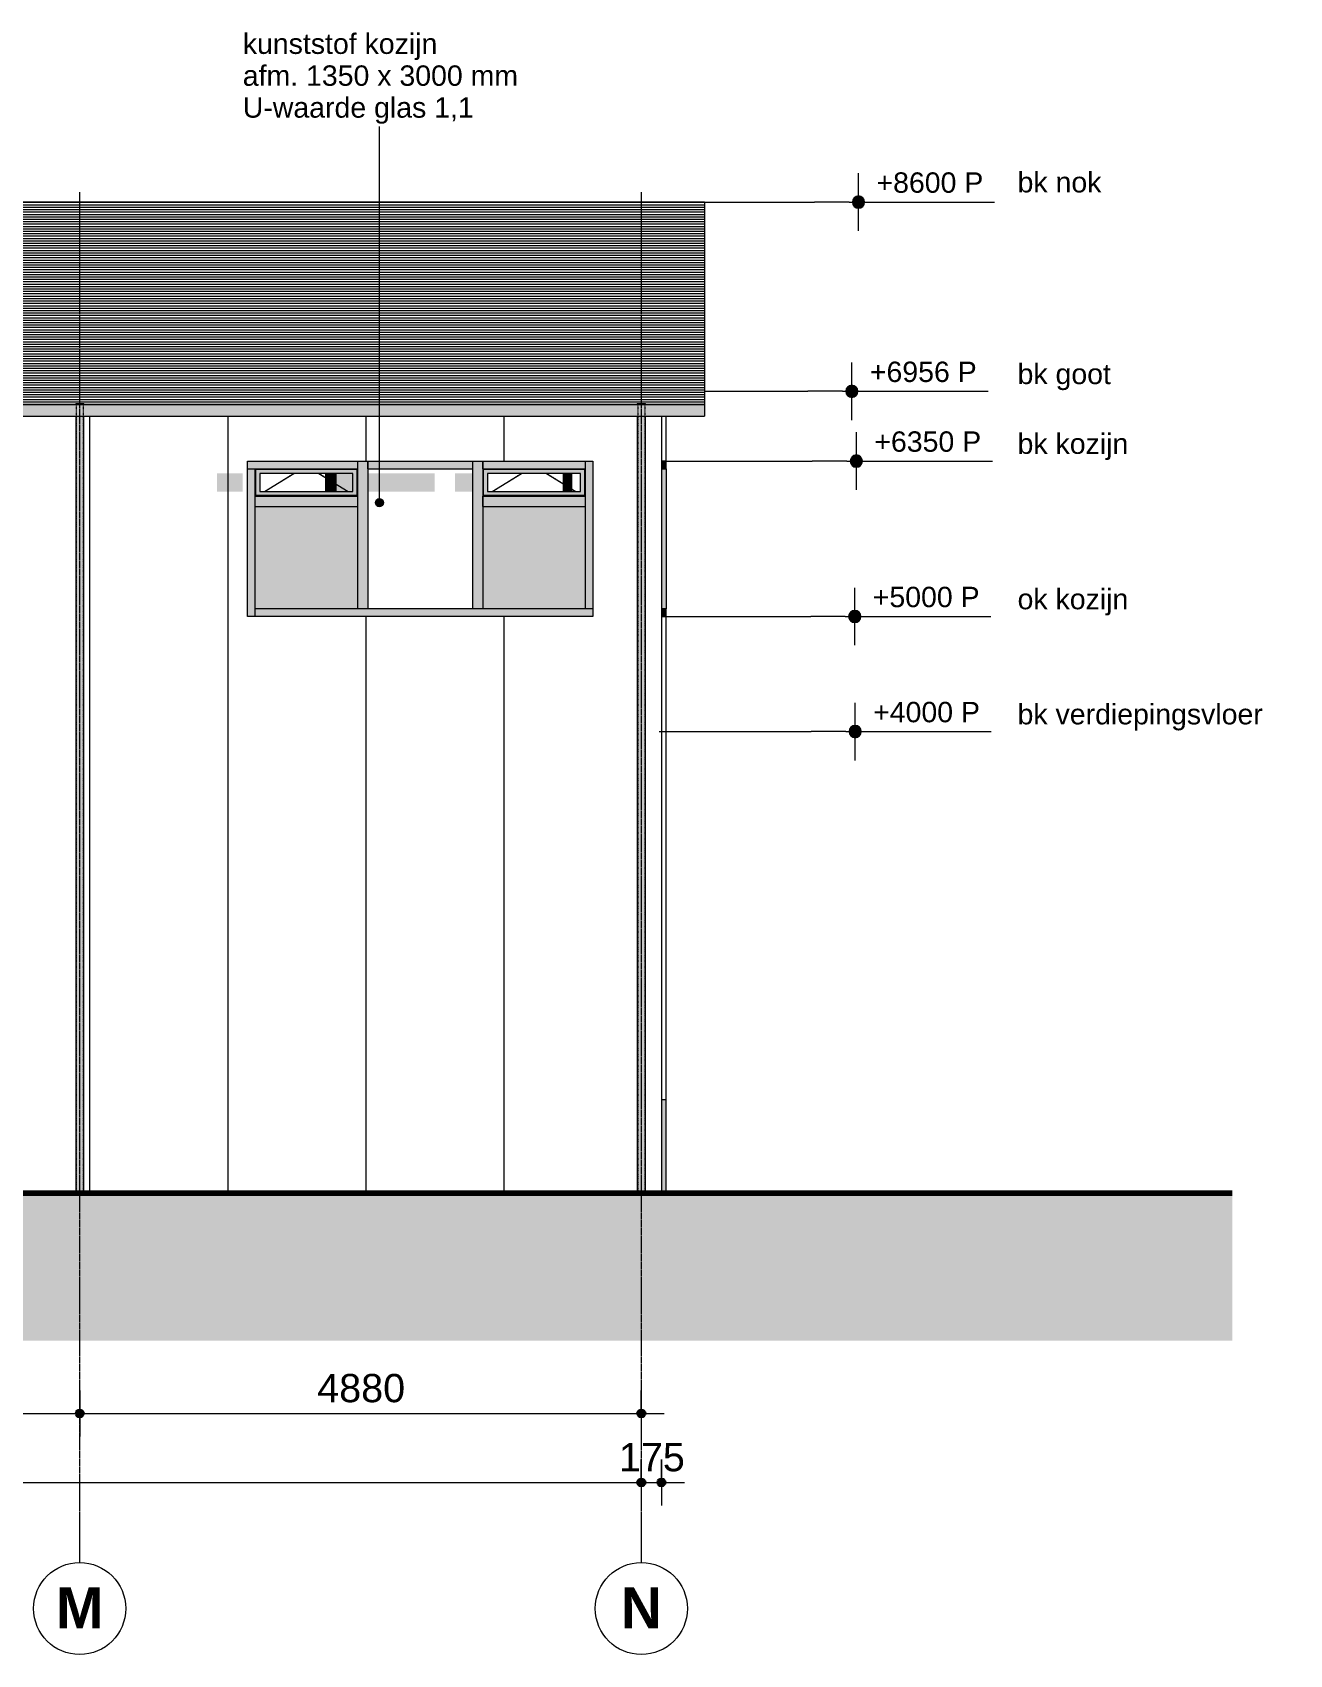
# Model space of a CAD drawing. Header units: millimetres. Extents: x 48682 to 485846, y -7071 to 11878.
# Drawn here: x 109712 to 120634, y -4018 to 10074 of the extents above; entities that cross this region are included whole.
import ezdxf

# ---------------------------------------------------------------- set-up
doc = ezdxf.new("R2010")
doc.units = ezdxf.units.MM
for name, pattern in [('Dash', [6.35, 3.175, -3.175]), ('Grid Line', [22.225, 12.7, -3.175, 3.175, -3.175]), ('Hidden', [4, 2, -2])]:
    doc.linetypes.add(name, pattern=pattern)
for name, color, linetype, lineweight in [('A-ANNO-DIMS', 211, 'Continuous', 9), ('A-ANNO-DIMS-100', 211, 'Continuous', 9), ('A-DETL', 90, 'Continuous', 13), ('A-DOOR', 31, 'Continuous', 18), ('A-DOOR-GLAZ', 31, 'Continuous', 13), ('A-FLOR', 192, 'Continuous', 18), ('A-FLOR-PATT', 8, 'Continuous', 18), ('A-GLAZ', 151, 'Continuous', 18), ('A-GLAZ-CWMG', 51, 'Continuous', 13), ('A-WALL', 113, 'Continuous', 13), ('A-WALL-PATT', 111, 'Continuous', 13), ('C-TOPO', 7, 'Continuous', 13), ('G-ANNO-DIMS', 111, 'Continuous', 9), ('G-ANNO-TEXT', 231, 'Continuous', 9), ('I-WALL', 2, 'Continuous', 13), ('L-SITE', 91, 'Continuous', 13), ('S-COLS', 52, 'Continuous', 18), ('S-COLS-HDLN', 52, 'Hidden', 9), ('S-FNDN', 32, 'Continuous', 18), ('S-GRID', 1, 'Continuous', 9), ('S-GRID-IDEN', 1, 'Continuous', 18)]:
    doc.layers.add(name, color=color, linetype=linetype, lineweight=lineweight)
doc.styles.add('Arial', font='arial.ttf', dxfattribs={"height": 177.035928})
doc.styles.add('Arial_1', font='arial.ttf', dxfattribs={"height": 245.883234})
doc.styles.add('Arial_B', font='', dxfattribs={"height": 355.164671})
doc.styles.get('Arial_B').set_extended_font_data('Arial', bold=True)
doc.dimstyles.new('2_5mm', dxfattribs={"dimscale": 304.8, "dimtxt": 250, "dimasz": 0.918635, "dimexe": 0.656168, "dimexo": 0.0625, "dimgap": 0.082021, "dimtad": 1, "dimdec": 4, "dimzin": 0, "dimdsep": 46, "dimtxsty": 'Arial_1', "dimblk1": 'DOTSMALL', "dimblk2": 'DOTSMALL', "dimsah": 1, "dimcen": 0.09, "dimdle": 0.656168, "dimazin": 0, "dimtfac": 1, "dimtdec": 4, "dimtix": 1, "dimtmove": 0, "dimatfit": 3, "dimfxl": 0.656168, "dimfxlon": 1, "dimtvp": 1, "dimtolj": 1, "dimtzin": 0, "dimlwd": 13, "dimlwe": 13, "dimarcsym": 2})

# ---------------------------------------------------------------- blocks, each defined once
blk = doc.blocks.new('Rectangular Mullion - 32_rechts_67x100-8640298-200_rechts')
at = {"layer": 'A-GLAZ-CWMG'}
blk.add_hatch(color=256, dxfattribs=at).paths.add_polyline_path([(115217, 6283), (115217, 6350), (115177, 6350), (115177, 6283)], flags=0)
for p, q in [((115217, 6350), (115177, 6350)), ((115217, 6283), (115217, 6350)), ((115177, 6283), (115217, 6283))]:
    blk.add_line(p, q, dxfattribs=at)
blk = doc.blocks.new('Rectangular Mullion - 32_rechts_67x100-8431541-200_rechts')
at = {"layer": 'A-GLAZ-CWMG'}
blk.add_hatch(color=256, dxfattribs=at).paths.add_polyline_path([(115217, 5067), (115217, 6283), (115177, 6283), (115177, 5067)], flags=0)
for p, q in [((115177, 6283), (115217, 6283)), ((115217, 6283), (115217, 5067)), ((115217, 5067), (115177, 5067))]:
    blk.add_line(p, q, dxfattribs=at)
blk = doc.blocks.new('32_DO_glas - 01-8532440-200_rechts')
at = {"layer": 'A-DOOR-GLAZ'}
blk.add_hatch(color=256, dxfattribs=at).paths.add_polyline_path([(70556, 6085), (70556, 6243), (70333, 6243), (70333, 6085), (70453, 6085)], flags=0)
blk = doc.blocks.new('Rectangular Mullion - 32_links_67x100-8431542-200_rechts')
at = {"layer": 'A-GLAZ-CWMG'}
blk.add_hatch(color=256, dxfattribs=at).paths.add_polyline_path([(83577, 6085), (83644, 6085), (83644, 6243), (83577, 6243), (83577, 6118)], flags=0)
for p, q in [((83577, 6085), (83577, 6243)), ((83644, 6085), (83644, 6243))]:
    blk.add_line(p, q, dxfattribs=at)
blk = doc.blocks.new('Rectangular Mullion - 32_tussen_90x100-8431527-200_rechts')
at = {"layer": 'A-GLAZ-CWMG'}
blk.add_hatch(color=256, dxfattribs=at).paths.add_polyline_path([(68265, 6085), (68265, 6243), (68175, 6243), (68175, 6085), (68220, 6085)], flags=0)
for p, q in [((68175, 6243), (68175, 6085)), ((68265, 6243), (68265, 6085))]:
    blk.add_line(p, q, dxfattribs=at)
blk = doc.blocks.new('300_90_VAE_parkeerplek - 2000x6000-8056828-200_rechts')
at = {"layer": 'L-SITE'}
for points in [[(115177, 2), (115217, 2), (115217, 5), (115177, 5)], [(115217, 0), (115217, 2), (115177, 2), (115177, 0)]]:
    blk.add_hatch(color=256, dxfattribs=at).paths.add_polyline_path(points, flags=0)
at = {"layer": 'A-DETL', "lineweight": 18}
for p, q in [((115177, 5), (115217, 5)), ((115217, 2), (115177, 2)), ((115177, 2), (115217, 2)), ((115217, 2), (115217, 5)), ((115217, 2), (115217, 0)), ((115217, 0), (115177, 0))]:
    blk.add_line(p, q, dxfattribs=at)
blk = doc.blocks.new('300_28_ISR_kolom_buis - ø70x3_6 2-8363247-200_rechts')
at = {"layer": 'S-COLS-HDLN', "linetype": 'Continuous', "lineweight": 18}
h = blk.add_hatch(color=256, dxfattribs=at)
h.paths.add_polyline_path([(114972, 0), (115002, 0), (115002, 6740), (114967, 6740), (114967, 0), (114969, 0)], flags=0)
h.paths.add_polyline_path([(115002, 6840), (115002, 6850), (114967, 6849), (114969, 6847), (114972, 6845), (114985, 6841), (114993, 6840)], flags=0)
h = blk.add_hatch(color=256, dxfattribs=at)
h.paths.add_polyline_path([(115012, 0), (115037, 0), (115037, 6740), (115002, 6740), (115002, 0)], flags=0)
h.paths.add_polyline_path([(115002, 6840), (115020, 6841), (115033, 6845), (115036, 6847), (115037, 6850), (115002, 6850)], flags=0)
at = {"layer": 'A-DETL', "lineweight": 18}
for p, q in [((114967, 6850), (114967, 6841)), ((114967, 6850), (115002, 6850)), ((115002, 6850), (115037, 6850)), ((115037, 6841), (115037, 6850)), ((114967, 6740), (114967, 0)), ((115037, 0), (115037, 6740))]:
    blk.add_line(p, q, dxfattribs=at)
at = {"layer": 'S-COLS', "linetype": 'Hidden', "lineweight": 9}
for p, q in [((114971, 6850), (114971, 0)), ((115034, 6850), (115034, 0))]:
    blk.add_line(p, q, dxfattribs=at)
blk = doc.blocks.new('300_28_ISR_kolom_buis - ø70x3_6 2-V9-200_rechts')
at = {"layer": 'S-COLS-HDLN', "linetype": 'Continuous', "lineweight": 18}
h = blk.add_hatch(color=256, dxfattribs=at)
h.paths.add_polyline_path([(110123, 0), (110123, 6740), (110088, 6740), (110088, 0), (110114, 0)], flags=0)
h.paths.add_polyline_path([(110123, 6840), (110123, 6850), (110088, 6849), (110089, 6847), (110092, 6845), (110105, 6841), (110114, 6840)], flags=0)
h = blk.add_hatch(color=256, dxfattribs=at)
h.paths.add_polyline_path([(110123, 0), (110158, 0), (110158, 6740), (110123, 6740), (110123, 57)], flags=0)
h.paths.add_polyline_path([(110123, 6840), (110140, 6841), (110153, 6845), (110156, 6847), (110158, 6850), (110123, 6850)], flags=0)
at = {"layer": 'A-DETL', "lineweight": 18}
for p, q in [((110088, 6850), (110088, 6841)), ((110088, 6850), (110123, 6850)), ((110123, 6850), (110158, 6850)), ((110158, 6841), (110158, 6850)), ((110088, 6740), (110088, 0)), ((110158, 0), (110158, 6740))]:
    blk.add_line(p, q, dxfattribs=at)
at = {"layer": 'S-COLS', "linetype": 'Hidden', "lineweight": 9}
for p, q in [((110091, 6850), (110091, 0)), ((110154, 6850), (110154, 0))]:
    blk.add_line(p, q, dxfattribs=at)
at = {"layer": 'S-COLS-HDLN'}
blk.add_line((110088, 6850), (110088, 6850), dxfattribs=at)
blk = doc.blocks.new('Rectangular Mullion - 32_links_67x100-8640301-200_rechts')
at = {"layer": 'A-GLAZ-CWMG'}
blk.add_hatch(color=256, dxfattribs=at).paths.add_polyline_path([(115217, 5000), (115217, 5067), (115177, 5067), (115177, 5000)], flags=0)
for p, q in [((115217, 5067), (115177, 5067)), ((115177, 5000), (115217, 5000)), ((115217, 5000), (115217, 5067))]:
    blk.add_line(p, q, dxfattribs=at)
blk = doc.blocks.new('32_DO_glas - 01-8692261-200_rechts')
at = {"layer": 'A-DOOR-GLAZ'}
blk.add_hatch(color=256, dxfattribs=at).paths.add_polyline_path([(112321, 5067), (112536, 5067), (112536, 5955), (111648, 5955), (111648, 5067)], flags=0)
blk = doc.blocks.new('Rectangular Mullion - 32_rechts_67x100_vlak-8692244-200_rechts')
at = {"layer": 'A-GLAZ-CWMG'}
blk.add_hatch(color=256, dxfattribs=at).paths.add_polyline_path([(113995, 6283), (114514, 6283), (114514, 6350), (113626, 6350), (113626, 6283), (113716, 6283)], flags=0)
for p, q in [((113626, 6283), (113626, 6350)), ((113626, 6350), (114514, 6350)), ((114514, 6350), (114514, 6283)), ((113626, 6283), (114514, 6283))]:
    blk.add_line(p, q, dxfattribs=at)
blk = doc.blocks.new('Rectangular Mullion - 32_links_67x100_vlak-8692245-200_rechts')
at = {"layer": 'A-GLAZ-CWMG'}
blk.add_hatch(color=256, dxfattribs=at).paths.add_polyline_path([(111648, 5000), (112581, 5000), (112581, 5067), (111648, 5067)], flags=0)
for p, q in [((111648, 5000), (111648, 5067)), ((112581, 5067), (111648, 5067)), ((112581, 5000), (111648, 5000))]:
    blk.add_line(p, q, dxfattribs=at)
blk = doc.blocks.new('Rectangular Mullion - 32_rechts_67x100_vlak-8692262-200_rechts')
at = {"layer": 'A-GLAZ-CWMG'}
blk.add_hatch(color=256, dxfattribs=at).paths.add_polyline_path([(114554, 5067), (114581, 5067), (114581, 6000), (114514, 6000), (114514, 5067)], flags=0)
for p, q in [((114514, 6000), (114514, 5067)), ((114581, 6000), (114581, 5067)), ((114581, 5067), (114514, 5067))]:
    blk.add_line(p, q, dxfattribs=at)
blk = doc.blocks.new('Rectangular Mullion - 32_links_67x100_vlak-8692263-200_rechts')
at = {"layer": 'A-GLAZ-CWMG'}
blk.add_hatch(color=256, dxfattribs=at).paths.add_polyline_path([(111648, 6000), (111648, 6283), (111581, 6283), (111581, 6000)], flags=0)
for p, q in [((111581, 6283), (111648, 6283)), ((111581, 6000), (111581, 6283)), ((111648, 6000), (111648, 6283))]:
    blk.add_line(p, q, dxfattribs=at)
blk = doc.blocks.new('32_DO_glas - 01-8469398-200_rechts')
at = {"layer": 'A-DOOR-GLAZ'}
blk.add_hatch(color=256, dxfattribs=at).paths.add_polyline_path([(99255, 6085), (99835, 6085), (99835, 6243), (99255, 6243), (99255, 6214)], flags=0)
blk = doc.blocks.new('Rectangular Mullion - 32_rechts_67x100_vlak-8692246-200_rechts')
at = {"layer": 'A-GLAZ-CWMG'}
blk.add_hatch(color=256, dxfattribs=at).paths.add_polyline_path([(111581, 6283), (112536, 6283), (112536, 6350), (111581, 6350)], flags=0)
for p, q in [((111581, 6283), (111581, 6350)), ((111581, 6350), (112536, 6350)), ((112536, 6350), (112536, 6283)), ((111581, 6283), (112536, 6283))]:
    blk.add_line(p, q, dxfattribs=at)
blk = doc.blocks.new('Rectangular Mullion - 32_links_67x100_vlak-8692247-200_rechts')
at = {"layer": 'A-GLAZ-CWMG'}
blk.add_hatch(color=256, dxfattribs=at).paths.add_polyline_path([(112581, 5000), (113581, 5000), (113581, 5067), (112581, 5067)], flags=0)
for p, q in [((113581, 5067), (112581, 5067)), ((113581, 5000), (112581, 5000))]:
    blk.add_line(p, q, dxfattribs=at)
blk = doc.blocks.new('Rectangular Mullion - 32_tussen_90x100-8256226-200_rechts')
at = {"layer": 'A-GLAZ-CWMG'}
blk.add_hatch(color=256, dxfattribs=at).paths.add_polyline_path([(112626, 5067), (112626, 6000), (112536, 6000), (112536, 5067)], flags=0)
for p, q in [((112536, 6000), (112536, 5067)), ((112626, 6000), (112626, 5067)), ((112626, 5067), (112536, 5067))]:
    blk.add_line(p, q, dxfattribs=at)
blk = doc.blocks.new('Rectangular Mullion - 32_rechts_67x100_vlak-8692248-200_rechts')
at = {"layer": 'A-GLAZ-CWMG'}
blk.add_hatch(color=256, dxfattribs=at).paths.add_polyline_path([(112626, 6283), (113536, 6283), (113536, 6350), (112626, 6350)], flags=0)
for p, q in [((112626, 6283), (112626, 6350)), ((112626, 6350), (113536, 6350)), ((113536, 6350), (113536, 6283)), ((112626, 6283), (113536, 6283))]:
    blk.add_line(p, q, dxfattribs=at)
blk = doc.blocks.new('Rectangular Mullion - 32_links_67x100_vlak-8692249-200_rechts')
at = {"layer": 'A-GLAZ-CWMG'}
blk.add_hatch(color=256, dxfattribs=at).paths.add_polyline_path([(113581, 5000), (114581, 5000), (114581, 5067), (113581, 5067)], flags=0)
for p, q in [((114581, 5067), (113581, 5067)), ((114581, 5000), (113581, 5000)), ((114581, 5067), (114581, 5000))]:
    blk.add_line(p, q, dxfattribs=at)
blk = doc.blocks.new('31_WI_RT62_BI_raam - BI_val-8692271-200_rechts')
at = {"layer": 'A-GLAZ'}
h = blk.add_hatch(color=256, dxfattribs=at)
h.paths.add_polyline_path([(112531, 6045), (112536, 6045), (112536, 6283), (111648, 6283), (111648, 6045), (112496, 6045)], flags=0)
h.paths.add_polyline_path([(112460, 6050), (111653, 6050), (111653, 6278), (112531, 6278), (112531, 6050), (112496, 6050)], flags=0)
h = blk.add_hatch(color=256, dxfattribs=at)
h.paths.add_polyline_path([(111653, 6050), (112531, 6050), (112531, 6278), (111653, 6278), (111653, 6118)], flags=0)
h.paths.add_polyline_path([(112042, 6085), (111688, 6085), (111688, 6243), (112496, 6243), (112496, 6085), (112321, 6085)], flags=0)
for p, q in [((111653, 6050), (111653, 6278)), ((112531, 6278), (111653, 6278)), ((111688, 6243), (111688, 6085)), ((112496, 6243), (111688, 6243)), ((112496, 6085), (112496, 6243)), ((112531, 6278), (112531, 6050)), ((111688, 6085), (112496, 6085)), ((112531, 6050), (111653, 6050))]:
    blk.add_line(p, q, dxfattribs=at)
at = {"layer": 'A-GLAZ', "lineweight": 13}
for p, q in [((111729, 6085), (111983, 6243)), ((112201, 6243), (112455, 6085))]:
    blk.add_line(p, q, dxfattribs=at)
at = {"layer": 'A-GLAZ', "linetype": 'Hidden', "lineweight": 13}
for p, q in [((111729, 6085), (111983, 6243)), ((112201, 6243), (112455, 6085))]:
    blk.add_line(p, q, dxfattribs=at)
blk = doc.blocks.new('Rectangular Mullion - 32_rechts_67x100_vlak-8692278-200_rechts')
at = {"layer": 'A-GLAZ-CWMG'}
blk.add_hatch(color=256, dxfattribs=at).paths.add_polyline_path([(114581, 6000), (114581, 6350), (114514, 6350), (114514, 6000), (114554, 6000)], flags=0)
for p, q in [((114514, 6350), (114581, 6350)), ((114514, 6350), (114514, 6000)), ((114581, 6350), (114581, 6000))]:
    blk.add_line(p, q, dxfattribs=at)
blk = doc.blocks.new('Rectangular Mullion - 32_links_67x100_vlak-8692279-200_rechts')
at = {"layer": 'A-GLAZ-CWMG'}
blk.add_hatch(color=256, dxfattribs=at).paths.add_polyline_path([(111648, 5000), (111648, 6000), (111581, 6000), (111581, 5000)], flags=0)
for p, q in [((111581, 5000), (111581, 6000)), ((111648, 5000), (111648, 6000)), ((111648, 5000), (111581, 5000))]:
    blk.add_line(p, q, dxfattribs=at)
blk = doc.blocks.new('Rectangular Mullion - 32_tussen_90x100-8692250-200_rechts')
at = {"layer": 'A-GLAZ-CWMG'}
blk.add_hatch(color=256, dxfattribs=at).paths.add_polyline_path([(111648, 5955), (112536, 5955), (112536, 6045), (111648, 6045), (111648, 6022)], flags=0)
for p, q in [((111648, 5955), (111648, 6045)), ((111648, 6045), (112536, 6045)), ((111648, 5955), (112536, 5955)), ((112536, 6045), (112536, 5955))]:
    blk.add_line(p, q, dxfattribs=at)
blk = doc.blocks.new('Rectangular Mullion - 32_tussen_90x100-8692251-200_rechts')
at = {"layer": 'A-GLAZ-CWMG'}
blk.add_hatch(color=256, dxfattribs=at).paths.add_polyline_path([(112536, 6000), (112626, 6000), (112626, 6350), (112536, 6350), (112536, 6022)], flags=0)
for p, q in [((112536, 6350), (112626, 6350)), ((112536, 6350), (112536, 6000)), ((112626, 6350), (112626, 6000))]:
    blk.add_line(p, q, dxfattribs=at)
blk = doc.blocks.new('300_90_VAE_parkeerplek - 2000x2000-8710470-200_rechts')
at = {"layer": 'L-SITE'}
for points in [[(116032, 2), (116032, 5), (115217, 5), (115217, 2), (115670, 2)], [(116032, 0), (116032, 2), (115217, 2), (115217, 0), (115670, 0)]]:
    blk.add_hatch(color=256, dxfattribs=at).paths.add_polyline_path(points, flags=0)
at = {"layer": 'A-DETL', "lineweight": 18}
for p, q in [((115217, 5), (116032, 5)), ((116032, 2), (115217, 2)), ((115217, 2), (116032, 2)), ((116032, 5), (116032, 2)), ((116032, 0), (116032, 2)), ((116032, 0), (115217, 0))]:
    blk.add_line(p, q, dxfattribs=at)
blk = doc.blocks.new('Spot Elevations - 1_8-7718674-200_rechts')
at = {"layer": 'G-ANNO-DIMS'}
h = blk.add_hatch(color=256, dxfattribs=at)
edge = h.paths.add_edge_path(flags=0)
edge.add_arc((116889, 8600), 53, 0, 180)
edge.add_arc((116889, 8600), 53, 180, 360)
at = {"layer": 'G-ANNO-DIMS', "lineweight": 13}
for p, q in [((116889, 8350), (116889, 8850)), ((116807, 8600), (116506, 8600)), ((116807, 8600), (118072, 8600))]:
    blk.add_line(p, q, dxfattribs=at)
for start, end in [(0, 180), (180, 0)]:
    blk.add_arc((116889, 8600), 53, start, end, dxfattribs=at)
blk = doc.blocks.new('Grid - r_4_0mm-300507-200_rechts')
at = {"layer": 'S-GRID-IDEN'}
blk.add_circle((51565, -3618), 400, dxfattribs=at)
blk = doc.blocks.new('DIMBLOCK12-200_rechts')
at = {"layer": 'A-ANNO-DIMS-100', "lineweight": 25}
h = blk.add_hatch(color=256, dxfattribs=at)
edge = h.paths.add_edge_path(flags=0)
edge.add_arc((105243, -1923), 35, 0, 360)
h = blk.add_hatch(color=256, dxfattribs=at)
edge = h.paths.add_edge_path(flags=0)
edge.add_arc((110123, -1923), 35, 0, 360)
at = {"layer": 'A-ANNO-DIMS-100', "lineweight": 13}
for p, q in [((105243, -1723), (105243, -2123)), ((105243, -1923), (105243, -1723)), ((110123, -1723), (110123, -2123)), ((110123, -1923), (110123, -1723)), ((105243, -1923), (110123, -1923))]:
    blk.add_line(p, q, dxfattribs=at)
at = {"layer": 'A-ANNO-DIMS-100', "lineweight": 25}
for centre in [(105243, -1923), (110123, -1923)]:
    blk.add_circle(centre, 35, dxfattribs=at)
at = {"layer": 'A-ANNO-DIMS-100', "color": 0, "lineweight": 13, "insert": (107306, -1580), "char_height": 245.9, "width": 904.62, "attachment_point": 1, "line_spacing_factor": 0.938532, "style": 'Arial_1'}
blk.add_mtext('4880', dxfattribs=at)
blk = doc.blocks.new('_DotSmall')
at = {"color": 0, "linetype": 'ByBlock', "const_width": 0.5}
blk.add_lwpolyline([(-0.0625, 0, 1), (0.0625, 0, 1)], format="xyb", close=True, dxfattribs=at)
blk = doc.blocks.new('DIMBLOCK13-200_rechts')
at = {"layer": 'A-ANNO-DIMS-100', "lineweight": 25}
h = blk.add_hatch(color=256, dxfattribs=at)
edge = h.paths.add_edge_path(flags=0)
edge.add_arc((110123, -1923), 35, 0, 360)
h = blk.add_hatch(color=256, dxfattribs=at)
edge = h.paths.add_edge_path(flags=0)
edge.add_arc((115002, -1923), 35, 0, 360)
at = {"layer": 'A-ANNO-DIMS-100', "lineweight": 13}
for p, q in [((110123, -1723), (110123, -2123)), ((110123, -1923), (110123, -1723)), ((115002, -1723), (115002, -2123)), ((115002, -1923), (115002, -1723)), ((110123, -1923), (115202, -1923))]:
    blk.add_line(p, q, dxfattribs=at)
at = {"layer": 'A-ANNO-DIMS-100', "lineweight": 25}
for centre in [(110123, -1923), (115002, -1923)]:
    blk.add_circle(centre, 35, dxfattribs=at)
at = {"layer": 'A-ANNO-DIMS-100', "color": 0, "lineweight": 13, "insert": (112186, -1580), "char_height": 245.9, "width": 904.62, "attachment_point": 1, "line_spacing_factor": 0.938532, "style": 'Arial_1'}
blk.add_mtext('4880', dxfattribs=at)
blk = doc.blocks.new('DIMBLOCK14-200_rechts')
at = {"layer": 'A-ANNO-DIMS-100', "lineweight": 25}
h = blk.add_hatch(color=256, dxfattribs=at)
edge = h.paths.add_edge_path(flags=0)
edge.add_arc((51565, -2523), 35, 0, 360)
h = blk.add_hatch(color=256, dxfattribs=at)
edge = h.paths.add_edge_path(flags=0)
edge.add_arc((115002, -2523), 35, 0, 360)
at = {"layer": 'A-ANNO-DIMS-100', "lineweight": 13}
for p, q in [((51565, -2323), (51565, -2723)), ((51565, -2523), (51565, -2323)), ((115002, -2323), (115002, -2723)), ((115002, -2523), (115002, -2323)), ((51365, -2523), (115002, -2523))]:
    blk.add_line(p, q, dxfattribs=at)
at = {"layer": 'A-ANNO-DIMS-100', "lineweight": 25}
for centre in [(51565, -2523), (115002, -2523)]:
    blk.add_circle(centre, 35, dxfattribs=at)
at = {"layer": 'A-ANNO-DIMS-100', "color": 0, "lineweight": 13, "insert": (82813, -2180), "char_height": 245.9, "width": 1130.77, "attachment_point": 1, "line_spacing_factor": 0.938532, "style": 'Arial_1'}
blk.add_mtext('63437', dxfattribs=at)
blk = doc.blocks.new('DIMBLOCK15-200_rechts')
at = {"layer": 'A-ANNO-DIMS-100', "lineweight": 25}
h = blk.add_hatch(color=256, dxfattribs=at)
edge = h.paths.add_edge_path(flags=0)
edge.add_arc((115002, -2523), 35, 0, 360)
h = blk.add_hatch(color=256, dxfattribs=at)
edge = h.paths.add_edge_path(flags=0)
edge.add_arc((115177, -2523), 35, 0, 360)
at = {"layer": 'A-ANNO-DIMS-100', "lineweight": 13}
for p, q in [((115002, -2323), (115002, -2723)), ((115002, -2523), (115002, -2323)), ((115177, -2323), (115177, -2723)), ((115177, -2523), (115177, -2323)), ((115002, -2523), (115377, -2523))]:
    blk.add_line(p, q, dxfattribs=at)
at = {"layer": 'A-ANNO-DIMS-100', "lineweight": 25}
for centre in [(115002, -2523), (115177, -2523)]:
    blk.add_circle(centre, 35, dxfattribs=at)
at = {"layer": 'A-ANNO-DIMS-100', "color": 0, "lineweight": 13, "insert": (114807, -2180), "char_height": 245.9, "width": 678.46, "attachment_point": 1, "line_spacing_factor": 0.938532, "style": 'Arial_1'}
blk.add_mtext('175', dxfattribs=at)

msp = doc.modelspace()

# ---------------------------------------------------------------- hatches: boundary and pattern name
at = {"layer": 'A-FLOR'}
msp.add_hatch(color=256, dxfattribs=at).paths.add_polyline_path([(115111.81041, 6740), (115552.45215, 6740), (115552.45215, 6840), (51145.45215, 6840), (51145.45215, 6740), (114972.25142, 6740)], flags=0)
at = {"layer": 'A-FLOR-PATT', "lineweight": 9}
h = msp.add_hatch(dxfattribs=at)
h.set_pattern_fill('FP_4', color=256, style=0, pattern_type=2)
h.set_pattern_definition([(0, (0, -8981.513), (0, 20.878), [])])
h.paths.add_polyline_path([(51145.45215, 6840), (115552.45215, 6840), (115552.45215, 8599.32706), (51145.45215, 8599.32706), (51145.45215, 7946.27762)], flags=0)
h.paths.add_polyline_path([(115002.45215, 6840), (114984.95215, 6841.26764), (114972.14126, 6844.73091), (114968.64474, 6847.01293), (114967.45215, 6850), (115037.45215, 6849.46183), (115036.25955, 6847.01293), (115032.76304, 6844.73091), (115019.95215, 6841.26764), (115011.51081, 6840.3224)], flags=0)
h.paths.add_polyline_path([(90603.60599, 6840), (90586.10599, 6841.26764), (90573.2951, 6844.73091), (90569.79859, 6847.01293), (90568.60599, 6850), (90638.60599, 6849.46183), (90637.4134, 6847.01293), (90633.91688, 6844.73091), (90621.10599, 6841.26764), (90612.66466, 6840.3224)], flags=0)
h.paths.add_polyline_path([(56445.22138, 6840), (56427.72138, 6841.26764), (56414.91049, 6844.73091), (56411.41397, 6847.01293), (56410.22138, 6850), (56480.22138, 6849.46183), (56479.02878, 6847.01293), (56475.53227, 6844.73091), (56462.72138, 6841.26764), (56454.28004, 6840.3224)], flags=0)
h.paths.add_polyline_path([(110122.68292, 6840), (110105.18292, 6841.26764), (110092.37203, 6844.73091), (110088.87551, 6847.01293), (110087.6868, 6850), (110157.68292, 6849.46183), (110156.49032, 6847.01293), (110152.9938, 6844.73091), (110140.18292, 6841.26764), (110131.74158, 6840.3224)], flags=0)
h.paths.add_polyline_path([(61324.99061, 6840), (61307.49061, 6841.26764), (61294.67972, 6844.73091), (61291.1832, 6847.01293), (61289.99061, 6850), (61359.99061, 6849.46183), (61358.79801, 6847.01293), (61355.3015, 6844.73091), (61342.49061, 6841.26764), (61334.04927, 6840.3224)], flags=0)
h.paths.add_polyline_path([(85723.83676, 6840), (85706.33676, 6841.26764), (85693.52587, 6844.73091), (85690.02936, 6847.01293), (85688.83676, 6850), (85758.83676, 6849.46183), (85757.64417, 6847.01293), (85754.14765, 6844.73091), (85741.33676, 6841.26764), (85732.89543, 6840.3224)], flags=0)
h.paths.add_polyline_path([(105242.91368, 6840), (105225.41368, 6841.26764), (105212.6028, 6844.73091), (105209.10628, 6847.01293), (105207.91368, 6850), (105277.91368, 6849.46183), (105276.72109, 6847.01293), (105273.22457, 6844.73091), (105260.41368, 6841.26764), (105251.97235, 6840.3224)], flags=0)
h.paths.add_polyline_path([(95483.37522, 6840), (95465.87522, 6841.26764), (95453.06433, 6844.73091), (95449.56782, 6847.01293), (95448.37522, 6850), (95518.37522, 6849.46183), (95517.18263, 6847.01293), (95513.68611, 6844.73091), (95500.87522, 6841.26764), (95492.43389, 6840.3224)], flags=0)
h.paths.add_polyline_path([(75964.2983, 6840), (75946.7983, 6841.26764), (75933.98741, 6844.73091), (75930.4909, 6847.01293), (75929.2983, 6850), (75999.2983, 6849.46183), (75998.1057, 6847.01293), (75994.60919, 6844.73091), (75981.7983, 6841.26764), (75973.35697, 6840.3224)], flags=0)
h.paths.add_polyline_path([(100363.14445, 6840), (100345.64445, 6841.26764), (100332.83356, 6844.73091), (100329.33705, 6847.01293), (100328.14445, 6850), (100398.14445, 6849.46183), (100396.95186, 6847.01293), (100393.45534, 6844.73091), (100380.64445, 6841.26764), (100372.20312, 6840.3224)], flags=0)
h.paths.add_polyline_path([(80844.06753, 6840), (80826.56753, 6841.26764), (80813.75664, 6844.73091), (80810.26013, 6847.01293), (80809.06753, 6850), (80879.06753, 6849.46183), (80877.87493, 6847.01293), (80874.37842, 6844.73091), (80861.56753, 6841.26764), (80853.1262, 6840.3224)], flags=0)
at = {"layer": 'A-WALL'}
msp.add_hatch(color=256, dxfattribs=at).paths.add_polyline_path([(115177.45215, 5), (115217.45215, 5), (115217.45215, 800), (115177.45215, 800), (115177.45215, 249.43203)], flags=0)
at = {"layer": 'A-WALL-PATT', "lineweight": 9}
h = msp.add_hatch(dxfattribs=at)
h.set_pattern_fill('FP_3', color=256, style=0, pattern_type=2)
h.set_pattern_definition([(90, (51410.5, 0), (-1200, 7e-14), [])])
h.paths.add_polyline_path([(51460.45215, 0), (56410.22138, 0), (56410.22138, 6740), (51360.45215, 6740), (51360.45215, 800), (51460.45215, 800), (51460.45215, 15.19534)], flags=0)
h.paths.add_polyline_path([(115077.45215, 0), (115077.45215, 6740), (115037.45215, 6740), (115037.45215, 0)], flags=0)
h.paths.add_polyline_path([(114967.45215, 0), (114967.45215, 6740), (110157.68292, 6740), (110157.68292, 0), (114832.69243, 0)], flags=0)
h.paths.add_polyline_path([(110087.68292, 0), (110087.68292, 6740), (105277.91368, 6740), (105277.91368, 0), (108971.21489, 0)], flags=0)
h.paths.add_polyline_path([(56480.22138, 0), (61289.99061, 0), (61289.99061, 6740), (56480.22138, 6740), (56480.22138, 57.01089)], flags=0)
h.paths.add_polyline_path([(61359.99061, 0), (66169.75984, 0), (66169.75984, 6740), (61359.99061, 6740), (61359.99061, 249.43203)], flags=0)
h.paths.add_polyline_path([(66239.75984, 0), (71049.52907, 0), (71049.52907, 6740), (66239.75984, 6740), (66239.75984, 57.01089)], flags=0)
h.paths.add_polyline_path([(71119.52907, 0), (75929.2983, 0), (75929.2983, 6740), (71119.52907, 6740), (71119.52907, 57.01089)], flags=0)
h.paths.add_polyline_path([(75999.2983, 0), (80809.06753, 0), (80809.06753, 6740), (75999.2983, 6740), (75999.2983, 249.43203)], flags=0)
h.paths.add_polyline_path([(80879.06753, 0), (85688.83676, 0), (85688.83676, 6740), (80879.06753, 6740), (80879.06753, 249.43203)], flags=0)
h.paths.add_polyline_path([(85758.83676, 0), (90568.60599, 0), (90568.60599, 6740), (85758.83676, 6740), (85758.83676, 249.43203)], flags=0)
h.paths.add_polyline_path([(90638.60599, 0), (95448.37522, 0), (95448.37522, 6740), (90638.60599, 6740), (90638.60599, 57.01089)], flags=0)
h.paths.add_polyline_path([(105207.91368, 0), (105207.91368, 6740), (100398.14445, 6740), (100398.14445, 0), (105203.12219, 0)], flags=0)
h.paths.add_polyline_path([(95518.37522, 0), (100328.14445, 0), (100328.14445, 6740), (95518.37522, 6740), (95518.37522, 249.43203)], flags=0)
h.paths.add_polyline_path([(106701.46996, 5000), (106701.46996, 6350), (109701.46996, 6350), (109701.46996, 5000), (106738.27107, 5000)], flags=0)
h.paths.add_polyline_path([(93340.60812, 5000), (91024.81894, 5000), (91024.81894, 6350), (94024.81894, 6350), (94024.81894, 5000)], flags=0)
h.paths.add_polyline_path([(87182.39304, 5000), (87182.39304, 6350), (90182.39304, 6350), (90182.39304, 5000), (87758.24856, 5000)], flags=0)
h.paths.add_polyline_path([(54986.6651, 5000), (51986.6651, 5000), (51986.6651, 6350), (54986.6651, 6350), (54986.6651, 5637.22394)], flags=0)
h.paths.add_polyline_path([(77422.85458, 5000), (77422.85458, 6350), (80422.85458, 6350), (80422.85458, 5000), (77430.88337, 5000)], flags=0)
h.paths.add_polyline_path([(62079.39458, 5000), (61746.20356, 5000), (61746.20356, 6350), (64746.20356, 6350), (64746.20356, 5000), (63195.86649, 5000)], flags=0)
h.paths.add_polyline_path([(102272.38342, 5000), (100784.35741, 5000), (100784.35741, 6350), (103784.35741, 6350), (103784.35741, 5000), (102551.5014, 5000)], flags=0)
h.paths.add_polyline_path([(67663.31612, 5000), (67663.31612, 6350), (70663.31612, 6350), (70663.31612, 5000), (68778.22605, 5000)], flags=0)
h.paths.add_polyline_path([(111581.23919, 5000), (111581.23919, 6350), (114581.23919, 6350), (114581.23919, 5000), (112320.63063, 5000)], flags=0)
h.paths.add_polyline_path([(96941.9315, 5000), (96941.9315, 6350), (99941.9315, 6350), (99941.9315, 5000), (97806.49577, 5000)], flags=0)
h.paths.add_polyline_path([(71505.74202, 5000), (71505.74202, 6350), (74505.74202, 6350), (74505.74202, 5000), (71569.40583, 5000)], flags=0)
h.paths.add_polyline_path([(81265.28048, 5000), (81265.28048, 6350), (84265.28048, 6350), (84265.28048, 5000), (82175.889, 5000)], flags=0)
h.paths.add_polyline_path([(60903.77766, 5000), (57903.77766, 5000), (57903.77766, 6350), (60903.77766, 6350), (60903.77766, 5637.22394)], flags=0)
h = msp.add_hatch(dxfattribs=at)
h.set_pattern_fill('FP_1', color=256, style=0, pattern_type=2)
h.set_pattern_definition([(90, (49852.5, 0), (-1200, 7e-14), [])])
h.paths.add_polyline_path([(115217.45215, 800), (115217.45215, 5000), (115177.45215, 5000), (115177.45215, 800)], flags=0)
h.paths.add_polyline_path([(73608.45215, 6085), (73608.45215, 6243), (73590.74202, 6243), (73590.74202, 6085)], flags=0)
h.paths.add_polyline_path([(64618.75215, 6085), (64618.75215, 6243), (64585.74973, 6243), (64585.74973, 6085), (64591.45638, 6085)], flags=0)
h.paths.add_polyline_path([(101435.02948, 6085), (101678.60599, 6085), (101678.60599, 6243), (101402.74973, 6243), (101402.74973, 6085)], flags=0)
h.paths.add_polyline_path([(91386.78227, 6085), (91701.15456, 6085), (91701.15456, 6243), (91131.81894, 6243), (91131.81894, 6085), (91247.22328, 6085)], flags=0)
h.paths.add_polyline_path([(77529.85458, 6085), (77718.04732, 6085), (77718.04732, 6243), (77529.85458, 6243), (77529.85458, 6118.27679)], flags=0)
h.paths.add_polyline_path([(109594.46996, 6085), (109594.46996, 6243), (109286.85697, 6243), (109286.85697, 6085), (109529.45085, 6085)], flags=0)
h.paths.add_polyline_path([(79507.85458, 6085), (79531.15456, 6085), (79531.15456, 6243), (79507.85458, 6243), (79507.85458, 6118.27679)], flags=0)
h.paths.add_polyline_path([(89267.39304, 6085), (90018.04732, 6085), (90018.04732, 6243), (89267.39304, 6243), (89267.39304, 6118.27679)], flags=0)
h.paths.add_polyline_path([(103656.90599, 6085), (103656.90599, 6243), (103136.85697, 6243), (103136.85697, 6085), (103528.41432, 6085)], flags=0)
h.paths.add_polyline_path([(115217.45215, 6350), (115217.45215, 6740), (115177.45215, 6740), (115177.45215, 6350)], flags=0)
h = msp.add_hatch(dxfattribs=at)
h.set_pattern_fill('FP_2', color=256, style=0, pattern_type=2)
h.set_pattern_definition([(90, (53340.5, 0), (-1200, 7e-14), [])])
h.paths.add_polyline_path([(54071.6651, 6085), (54524.54732, 6085), (54524.54732, 6243), (54071.6651, 6243), (54071.6651, 6105.75141)], flags=0)
h.paths.add_polyline_path([(58010.77766, 6085), (58392.45215, 6085), (58392.45215, 6243), (58010.77766, 6243), (58010.77766, 6118.27679)], flags=0)
h.paths.add_polyline_path([(114474.23919, 6085), (114474.23919, 6243), (114394.45215, 6243), (114394.45215, 6085), (114414.01546, 6085)], flags=0)
h.paths.add_polyline_path([(58462.45215, 6085), (58818.77766, 6085), (58818.77766, 6243), (58462.45215, 6243), (58462.45215, 6118.27679)], flags=0)
h.paths.add_polyline_path([(109110.77388, 6085), (109179.85697, 6085), (109179.85697, 6243), (108912.45215, 6243), (108912.45215, 6085), (108971.21489, 6085)], flags=0)
h.paths.add_polyline_path([(59988.77766, 6085), (60342.45215, 6085), (60342.45215, 6243), (59988.77766, 6243), (59988.77766, 6118.27679)], flags=0)
h.paths.add_polyline_path([(71612.74202, 6085), (71942.45215, 6085), (71942.45215, 6243), (71612.74202, 6243), (71612.74202, 6105.75141)], flags=0)
h.paths.add_polyline_path([(108842.45215, 6085), (108842.45215, 6243), (108786.46996, 6243), (108786.46996, 6085), (108831.6559, 6085)], flags=0)
h.paths.add_polyline_path([(72012.45215, 6085), (72399.99061, 6085), (72399.99061, 6243), (72012.45215, 6243), (72012.45215, 6118.27679)], flags=0)
h.paths.add_polyline_path([(77825.04732, 6085), (78092.45215, 6085), (78092.45215, 6243), (77825.04732, 6243), (77825.04732, 6118.27679)], flags=0)
h.paths.add_polyline_path([(102970.17836, 6085), (103029.85697, 6085), (103029.85697, 6243), (102869.35741, 6243), (102869.35741, 6085)], flags=0)
h.paths.add_polyline_path([(78162.45215, 6085), (78337.85458, 6085), (78337.85458, 6243), (78162.45215, 6243), (78162.45215, 6118.27679)], flags=0)
h.paths.add_polyline_path([(83644.45215, 6085), (84137.82907, 6085), (84137.82907, 6243), (83644.45215, 6243), (83644.45215, 6118.27679)], flags=0)
h.paths.add_polyline_path([(97108.70082, 6085), (97210.45215, 6085), (97210.45215, 6243), (97048.9315, 6243), (97048.9315, 6085)], flags=0)
at = {"layer": 'C-TOPO'}
msp.add_hatch(color=256, dxfattribs=at).paths.add_polyline_path([(115670.04637, -1289.93709), (120135.93402, -1289.93709), (120135.93402, -10), (48681.73163, -10), (48681.73163, -1289.93709), (114553.57445, -1289.93709)], flags=0)
at = {"layer": 'G-ANNO-TEXT'}
h = msp.add_hatch(color=250, dxfattribs=at)
edge = h.paths.add_edge_path(flags=0)
edge.add_arc((112726.6247, 5988.51045), 35, 0, 360)
at = {"layer": 'S-FNDN'}
msp.add_hatch(color=256, dxfattribs=at).paths.add_polyline_path([(114972.25142, -10), (115077.45215, -10), (115077.45215, 0), (51360.45215, 0), (51360.45215, -10), (114832.69243, -10)], flags=0)

# ---------------------------------------------------------------- linework, layer by layer
at = {"layer": 'A-DETL', "lineweight": 18}
for p, q in [((115552.45215, 8600), (51145.45215, 8600)), ((115552.45215, 8600), (115552.45215, 6740)), ((51145.45215, 6740), (115552.45215, 6740)), ((115177.45215, 6740), (115177.45215, 0)), ((111581.23919, 5000), (111581.23919, 6350)), ((111581.23919, 6350), (114581.23919, 6350)), ((114581.23919, 6350), (114581.23919, 5000)), ((114394.45215, 6243), (114394.45215, 6085)), ((114581.23919, 5000), (111581.23919, 5000)), ((115217.45215, 800), (115177.45215, 800)), ((115217.45215, 5), (115217.45215, 800)), ((51280.45215, 0), (115177.45215, 0)), ((115077.45215, 0), (115077.45215, -10))]:
    msp.add_line(p, q, dxfattribs=at)
at = {"layer": 'A-DETL', "linetype": 'Dash', "lineweight": 9}
for p, q in [((115552.45215, 6956), (115572.45215, 6956)), ((115191.23919, 6350), (115236.23919, 6350)), ((115191.23919, 5000), (115236.23919, 5000))]:
    msp.add_line(p, q, dxfattribs=at)
at = {"layer": 'A-DETL', "lineweight": 9}
msp.add_line((115157.45215, 4000), (115257.45215, 4000), dxfattribs=at)
at = {"layer": 'A-FLOR'}
msp.add_line((115552.45215, 6840), (51145.45215, 6840), dxfattribs=at)
at = {"layer": 'C-TOPO', "lineweight": 100}
msp.add_line((48681.73163, -10), (120135.93402, -10), dxfattribs=at)
at = {"layer": 'C-TOPO'}
msp.add_line((48681.73163, -10), (120135.93402, -10), dxfattribs=at)
at = {"layer": 'G-ANNO-DIMS'}
for p, q in [((115552.45215, 8600), (116395.8195, 8600)), ((116395.8195, 8600), (116506.18019, 8600)), ((115572.45215, 6956), (115793.12917, 6956)), ((115793.12917, 6956), (116448.65019, 6956)), ((115217.45215, 6350), (115425.6411, 6350)), ((115425.6411, 6350), (116487.35178, 6350)), ((115236.23919, 5000), (115565.55646, 5000)), ((115565.55646, 5000), (116473.63459, 5000)), ((115257.45215, 4000), (116243.1382, 4000)), ((116243.1382, 4000), (116476.72435, 4000))]:
    msp.add_line(p, q, dxfattribs=at)
at = {"layer": 'G-ANNO-TEXT', "color": 250}
msp.add_line((112726.6247, 5988.51045), (112726.6247, 9255.72334), dxfattribs=at)
msp.add_circle((112726.6247, 5988.51045), 35, dxfattribs=at)
at = {"layer": 'I-WALL'}
for p, q in [((115217.45215, 6350), (115217.45215, 6740)), ((115217.45215, 800), (115217.45215, 5000))]:
    msp.add_line(p, q, dxfattribs=at)
at = {"layer": 'S-GRID', "lineweight": 18}
for p, q in [((110122.68292, 8285.92369), (110122.68292, 8685.92369)), ((115002.45215, 8285.92369), (115002.45215, 8685.92369)), ((110122.68292, -3217.9225), (110122.68292, -2817.9225)), ((115002.45215, -3217.9225), (115002.45215, -2817.9225))]:
    msp.add_line(p, q, dxfattribs=at)
at = {"layer": 'S-GRID', "linetype": 'Grid Line', "lineweight": 18}
for p, q in [((110122.68292, -2817.9225), (110122.68292, 8285.92369)), ((115002.45215, -2817.9225), (115002.45215, 8285.92369))]:
    msp.add_line(p, q, dxfattribs=at)

# ---------------------------------------------------------------- block references
at = {"layer": 'A-DOOR'}
for name, p in [('32_DO_glas - 01-8532440-200_rechts', (40982, 0)), ('32_DO_glas - 01-8532440-200_rechts', (42016, 0)), ('32_DO_glas - 01-8469398-200_rechts', (13370.78705, 0)), ('32_DO_glas - 01-8532440-200_rechts', (43050, 0)), ('32_DO_glas - 01-8692261-200_rechts', (0, 0)), ('32_DO_glas - 01-8692261-200_rechts', (1978, 0))]:
    msp.add_blockref(name, p, dxfattribs=at)
at = {"layer": 'A-GLAZ'}
for p in [(0, 0), (1978, 0)]:
    msp.add_blockref('31_WI_RT62_BI_raam - BI_val-8692271-200_rechts', p, dxfattribs=at)
at = {"layer": 'A-GLAZ-CWMG'}
for name, p in [('Rectangular Mullion - 32_rechts_67x100_vlak-8692246-200_rechts', (0, 0)), ('Rectangular Mullion - 32_tussen_90x100-8692251-200_rechts', (0, 0)), ('Rectangular Mullion - 32_rechts_67x100_vlak-8692248-200_rechts', (0, 0)), ('Rectangular Mullion - 32_tussen_90x100-8692251-200_rechts', (1000, 0)), ('Rectangular Mullion - 32_rechts_67x100_vlak-8692244-200_rechts', (0, 0)), ('Rectangular Mullion - 32_rechts_67x100_vlak-8692278-200_rechts', (0, 0)), ('Rectangular Mullion - 32_rechts_67x100-8640298-200_rechts', (0, 0)), ('Rectangular Mullion - 32_links_67x100_vlak-8692263-200_rechts', (0, 0)), ('Rectangular Mullion - 32_tussen_90x100-8431527-200_rechts', (44084, 0)), ('Rectangular Mullion - 32_links_67x100-8431542-200_rechts', (30750, 0)), ('Rectangular Mullion - 32_rechts_67x100-8431541-200_rechts', (0, 0)), ('Rectangular Mullion - 32_links_67x100_vlak-8692279-200_rechts', (0, 0)), ('Rectangular Mullion - 32_tussen_90x100-8692250-200_rechts', (0, 0)), ('Rectangular Mullion - 32_tussen_90x100-8256226-200_rechts', (0, 0)), ('Rectangular Mullion - 32_tussen_90x100-8256226-200_rechts', (1000, 0)), ('Rectangular Mullion - 32_tussen_90x100-8692250-200_rechts', (1978, 0)), ('Rectangular Mullion - 32_rechts_67x100_vlak-8692262-200_rechts', (0, 0)), ('Rectangular Mullion - 32_links_67x100_vlak-8692245-200_rechts', (0, 0)), ('Rectangular Mullion - 32_links_67x100_vlak-8692247-200_rechts', (0, 0)), ('Rectangular Mullion - 32_links_67x100_vlak-8692249-200_rechts', (0, 0)), ('Rectangular Mullion - 32_links_67x100-8640301-200_rechts', (0, 0))]:
    msp.add_blockref(name, p, dxfattribs=at)
at = {"layer": 'G-ANNO-DIMS', "lineweight": 13}
for p in [(0, 0), (-57.53, -1644), (-18.82841, -2250), (-32.5456, -3600), (-29.45584, -4600)]:
    msp.add_blockref('Spot Elevations - 1_8-7718674-200_rechts', p, dxfattribs=at)
at = {"layer": 'L-SITE'}
for name in ['300_90_VAE_parkeerplek - 2000x6000-8056828-200_rechts', '300_90_VAE_parkeerplek - 2000x2000-8710470-200_rechts']:
    msp.add_blockref(name, (0, 0), dxfattribs=at)
at = {"layer": 'S-COLS'}
for name in ['300_28_ISR_kolom_buis - ø70x3_6 2-V9-200_rechts', '300_28_ISR_kolom_buis - ø70x3_6 2-8363247-200_rechts']:
    msp.add_blockref(name, (0, 0), dxfattribs=at)
at = {"layer": 'S-GRID-IDEN'}
for p in [(58557.23077, 0), (63437, 0)]:
    msp.add_blockref('Grid - r_4_0mm-300507-200_rechts', p, dxfattribs=at)

# ---------------------------------------------------------------- texts
at = {"layer": 'G-ANNO-DIMS', "char_height": 177.035928, "width": 1105.8764616, "attachment_point": 1, "line_spacing_factor": 0.938532, "style": 'Arial'}
for s, insert in [('+8600 P', (117045.39833, 8857.95901)), ('+6956 P', (116987.86833, 7213.95901)), ('+6350 P', (117026.56992, 6607.95901)), ('+5000 P', (117012.85273, 5257.95901)), ('+4000 P', (117015.94249, 4257.95901))]:
    msp.add_mtext(s, dxfattribs=dict(at, insert=insert))
at = {"layer": 'G-ANNO-TEXT', "color": 7, "attachment_point": 1, "line_spacing_factor": 0.938532, "style": 'Arial', "bg_fill": 3, "box_fill_scale": 0, "bg_fill_color": 256, "bg_fill_true_color": 3254780160, "bg_fill_transparency": 256}
for s, insert, char_height, width in [('bk nok', (118271.07171, 8860.99871), 177.035928, 868.2858155), ('bk goot', (118271.07171, 7195.66604), 177.035928, 967.6419039), ('bk kozijn', (118271.07171, 6589.66604), 177.035928, 1144.7549309), ('ok kozijn', (118271.07171, 5239.66604), 177.035928, 1144.7549309), ('bk verdiepingsvloer', (118271.07171, 4239.66604), 177.0359281, 2540.0599976)]:
    msp.add_mtext(s, dxfattribs=dict(at, insert=insert, char_height=char_height, width=width))
at = {"layer": 'S-GRID-IDEN', "lineweight": 9, "char_height": 355.1646707, "attachment_point": 2, "line_spacing_factor": 0.938532, "style": 'Arial_B'}
for s, insert, width in [('\\fArial|b1|i0|c0|p34|;M', (110122.56085, -3434.78179), 478.7764382), ('\\fArial|b1|i0|c0|p34|;N', (115002.33008, -3434.78179), 415.7795384)]:
    msp.add_mtext(s, dxfattribs=dict(at, insert=insert, width=width))

# ---------------------------------------------------------------- dimensions: what is measured, and where the dimension line sits
at = {"layer": 'A-ANNO-DIMS', "lineweight": 13}
for base, p1, p2, override, picture, middle in [((110122.68292, -1923.49125), (105242.91368, -1723.49125), (110122.68292, -1723.49125), {"dimpost": '<>', "dimfxl": 4879.769231}, 'DIMBLOCK12-200_rechts', (107682.7983, -1772.94991)), ((115002.45215, -1923.49125), (110122.68292, -1723.49125), (115002.45215, -1723.49125), {"dimpost": '<>', "dimfxl": 4879.769231}, 'DIMBLOCK13-200_rechts', (112562.56753, -1772.94991)), ((115002.4521463, -2523.4912498081), (51565.4521462995, -2323.4912498081), (115002.4521463, -2323.4912498081), {"dimpost": '<>', "dimfxl": 63437}, 'DIMBLOCK14-200_rechts', (83283.9521462997, -2372.8660499526)), ((115177.45215, -2523.49125), (115002.45215, -2323.49125), (115177.45215, -2323.49125), {"dimpost": '<>', "dimfxl": 175}, 'DIMBLOCK15-200_rechts', (115089.95215, -2372.94991))]:
    dim = msp.add_linear_dim(base=base, p1=p1, p2=p2, dimstyle='2_5mm', override=override, dxfattribs=at)
    dim.commit()
    dim.dimension.update_dxf_attribs({"geometry": picture, "text_midpoint": middle})

# ---------------------------------------------------------------- next in the draw order: texts
at = {"layer": 'G-ANNO-TEXT', "color": 7, "insert": (111539.57143, 10064.14388), "char_height": 177.0359281, "width": 2848.9278375, "attachment_point": 1, "line_spacing_factor": 0.938532, "style": 'Arial', "bg_fill": 3, "box_fill_scale": 0, "bg_fill_color": 256, "bg_fill_true_color": 3254780160, "bg_fill_transparency": 256}
msp.add_mtext('kunststof kozijn\\Pafm. 1350 x 3000 mm\\PU-waarde glas 1,1', dxfattribs=at)

doc.saveas('drawing.dxf')
